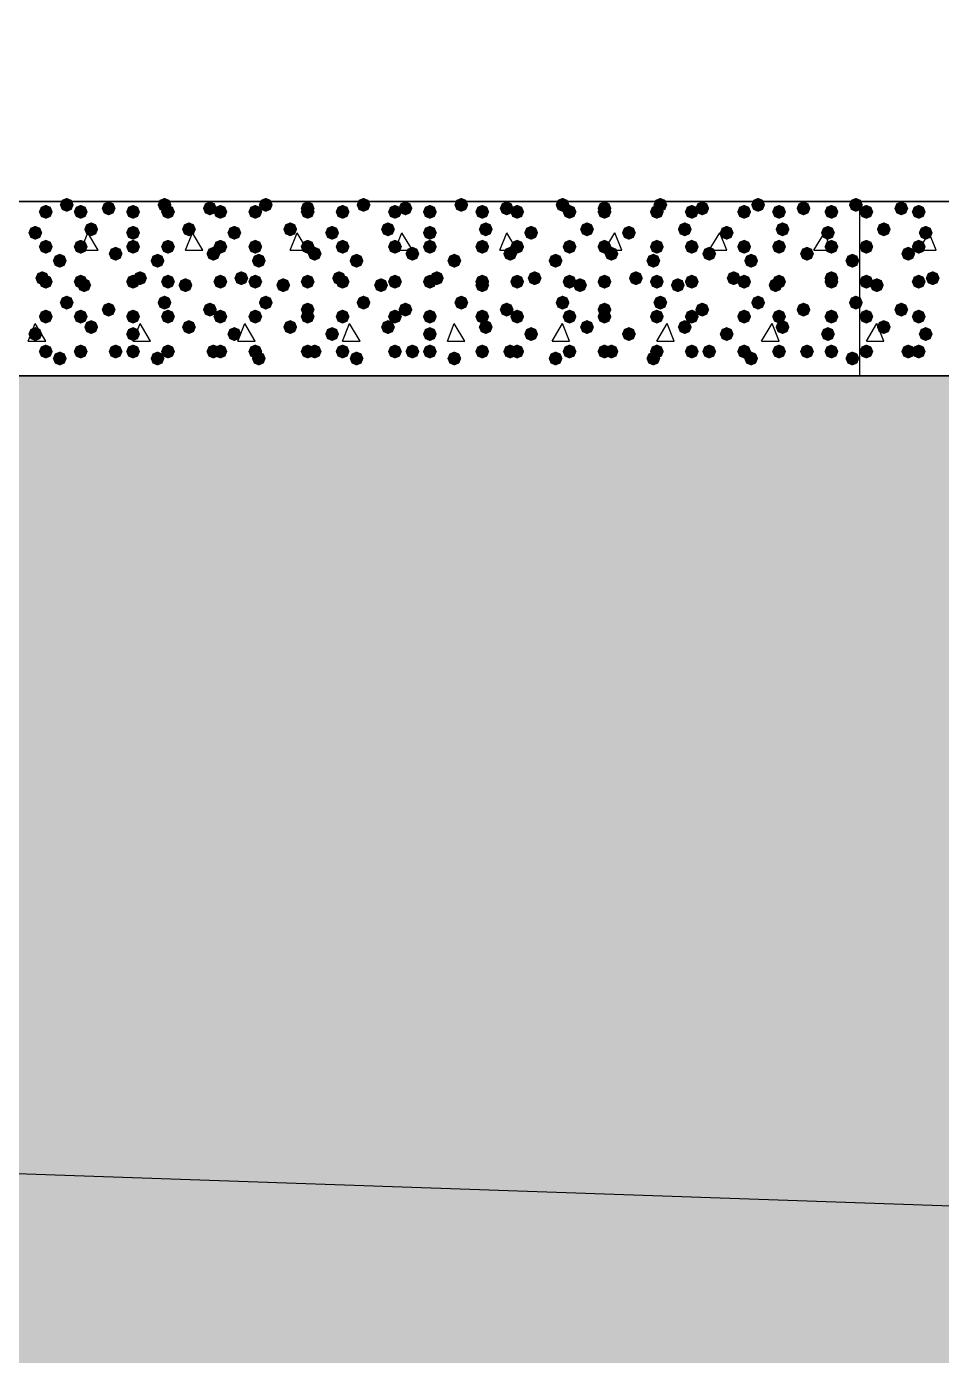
# Model space of a CAD drawing. Header units: millimetres. Extents: x 0 to 420, y 0 to 297.
# Drawn here: x 311.93 to 323.02, y 148.61 to 164.72 of the extents above; entities that cross this region are included whole.
import ezdxf

# ---------------------------------------------------------------- set-up
doc = ezdxf.new("R2010")
doc.units = ezdxf.units.MM
doc.layers.get('0').update_dxf_attribs({"linetype": 'CONTINUOUS'})

msp = doc.modelspace()

# ---------------------------------------------------------------- hatches: boundary and pattern name
at = {"true_color": 0x000008}
for points in [[(312.250667, 162.475333), (312.225796, 162.415537), (312.166, 162.390667), (312.106204, 162.415537), (312.081333, 162.475333), (312.106204, 162.535129), (312.166, 162.56), (312.225796, 162.535129)], [(312.504667, 162.56), (312.479796, 162.500204), (312.42, 162.475333), (312.360204, 162.500204), (312.335333, 162.56), (312.360204, 162.619796), (312.42, 162.644667), (312.479796, 162.619796)], [(312.674, 162.475333), (312.649129, 162.415537), (312.589333, 162.390667), (312.529537, 162.415537), (312.504667, 162.475333), (312.529537, 162.535129), (312.589333, 162.56), (312.649129, 162.535129)], [(313.012667, 162.517667), (312.987796, 162.457871), (312.928, 162.433), (312.868204, 162.457871), (312.843333, 162.517667), (312.868204, 162.577462), (312.928, 162.602333), (312.987796, 162.577463)], [(313.309, 162.475333), (313.284129, 162.415537), (313.224333, 162.390667), (313.164537, 162.415537), (313.139667, 162.475333), (313.164537, 162.535129), (313.224333, 162.56), (313.284129, 162.535129)], [(313.69, 162.56), (313.665129, 162.500204), (313.605333, 162.475333), (313.545538, 162.500204), (313.520667, 162.56), (313.545537, 162.619796), (313.605333, 162.644667), (313.665129, 162.619796)], [(313.732333, 162.475333), (313.707462, 162.415537), (313.647667, 162.390667), (313.587871, 162.415537), (313.563, 162.475333), (313.587871, 162.535129), (313.647667, 162.56), (313.707462, 162.535129)], [(314.240333, 162.517667), (314.215463, 162.457871), (314.155667, 162.433), (314.095871, 162.457871), (314.071, 162.517667), (314.095871, 162.577462), (314.155667, 162.602333), (314.215462, 162.577463)], [(314.367333, 162.475333), (314.342462, 162.415537), (314.282667, 162.390667), (314.222871, 162.415537), (314.198, 162.475333), (314.222871, 162.535129), (314.282667, 162.56), (314.342462, 162.535129)], [(314.790667, 162.475333), (314.765796, 162.415537), (314.706, 162.390667), (314.646204, 162.415537), (314.621333, 162.475333), (314.646204, 162.535129), (314.706, 162.56), (314.765796, 162.535129)], [(314.917667, 162.56), (314.892796, 162.500204), (314.833, 162.475333), (314.773204, 162.500204), (314.748333, 162.56), (314.773204, 162.619796), (314.833, 162.644667), (314.892796, 162.619796)], [(315.425667, 162.517667), (315.400796, 162.457871), (315.341, 162.433), (315.281204, 162.457871), (315.256333, 162.517667), (315.281204, 162.577462), (315.341, 162.602333), (315.400796, 162.577463)], [(315.425667, 162.475333), (315.400796, 162.415537), (315.341, 162.390667), (315.281204, 162.415537), (315.256333, 162.475333), (315.281204, 162.535129), (315.341, 162.56), (315.400796, 162.535129)], [(315.849, 162.475333), (315.824129, 162.415537), (315.764333, 162.390667), (315.704538, 162.415537), (315.679667, 162.475333), (315.704537, 162.535129), (315.764333, 162.56), (315.824129, 162.535129)], [(316.103, 162.56), (316.078129, 162.500204), (316.018333, 162.475333), (315.958538, 162.500204), (315.933667, 162.56), (315.958537, 162.619796), (316.018333, 162.644667), (316.078129, 162.619796)], [(316.484, 162.475333), (316.459129, 162.415537), (316.399333, 162.390667), (316.339538, 162.415537), (316.314667, 162.475333), (316.339537, 162.535129), (316.399333, 162.56), (316.459129, 162.535129)], [(316.611, 162.517667), (316.586129, 162.457871), (316.526333, 162.433), (316.466537, 162.457871), (316.441667, 162.517667), (316.466537, 162.577462), (316.526333, 162.602333), (316.586129, 162.577463)], [(316.907333, 162.475333), (316.882462, 162.415537), (316.822667, 162.390667), (316.762871, 162.415537), (316.738, 162.475333), (316.762871, 162.535129), (316.822667, 162.56), (316.882462, 162.535129)], [(317.288333, 162.56), (317.263462, 162.500204), (317.203667, 162.475333), (317.143871, 162.500204), (317.119, 162.56), (317.143871, 162.619796), (317.203667, 162.644667), (317.263462, 162.619796)], [(317.542333, 162.475333), (317.517462, 162.415537), (317.457667, 162.390667), (317.397871, 162.415537), (317.373, 162.475333), (317.397871, 162.535129), (317.457667, 162.56), (317.517462, 162.535129)], [(317.838667, 162.517667), (317.813796, 162.457871), (317.754, 162.433), (317.694204, 162.457871), (317.669333, 162.517667), (317.694204, 162.577462), (317.754, 162.602333), (317.813796, 162.577463)], [(317.965667, 162.475333), (317.940796, 162.415537), (317.881, 162.390667), (317.821204, 162.415537), (317.796333, 162.475333), (317.821204, 162.535129), (317.881, 162.56), (317.940796, 162.535129)], [(318.516, 162.56), (318.491129, 162.500204), (318.431333, 162.475333), (318.371537, 162.500204), (318.346667, 162.56), (318.371537, 162.619796), (318.431333, 162.644667), (318.491129, 162.619796)], [(318.600667, 162.475333), (318.575796, 162.415537), (318.516, 162.390667), (318.456204, 162.415537), (318.431333, 162.475333), (318.456204, 162.535129), (318.516, 162.56), (318.575796, 162.535129)], [(319.024, 162.517667), (318.999129, 162.457871), (318.939333, 162.433), (318.879537, 162.457871), (318.854667, 162.517667), (318.879537, 162.577462), (318.939333, 162.602333), (318.999129, 162.577463)], [(319.024, 162.475333), (318.999129, 162.415537), (318.939333, 162.390667), (318.879537, 162.415537), (318.854667, 162.475333), (318.879537, 162.535129), (318.939333, 162.56), (318.999129, 162.535129)], [(319.659, 162.475333), (319.634129, 162.415537), (319.574333, 162.390667), (319.514537, 162.415537), (319.489667, 162.475333), (319.514537, 162.535129), (319.574333, 162.56), (319.634129, 162.535129)], [(319.701333, 162.56), (319.676462, 162.500204), (319.616667, 162.475333), (319.556871, 162.500204), (319.532, 162.56), (319.556871, 162.619796), (319.616667, 162.644667), (319.676462, 162.619796)], [(320.082333, 162.475333), (320.057462, 162.415537), (319.997667, 162.390667), (319.937871, 162.415537), (319.913, 162.475333), (319.937871, 162.535129), (319.997667, 162.56), (320.057462, 162.535129)], [(320.209333, 162.517667), (320.184463, 162.457871), (320.124667, 162.433), (320.064871, 162.457871), (320.04, 162.517667), (320.064871, 162.577462), (320.124667, 162.602333), (320.184462, 162.577463)], [(320.717333, 162.475333), (320.692462, 162.415537), (320.632667, 162.390667), (320.572871, 162.415537), (320.548, 162.475333), (320.572871, 162.535129), (320.632667, 162.56), (320.692462, 162.535129)], [(320.886667, 162.56), (320.861796, 162.500204), (320.802, 162.475333), (320.742204, 162.500204), (320.717333, 162.56), (320.742204, 162.619796), (320.802, 162.644667), (320.861796, 162.619796)], [(321.140667, 162.475333), (321.115796, 162.415537), (321.056, 162.390667), (320.996204, 162.415537), (320.971333, 162.475333), (320.996204, 162.535129), (321.056, 162.56), (321.115796, 162.535129)], [(321.437, 162.517667), (321.412129, 162.457871), (321.352333, 162.433), (321.292537, 162.457871), (321.267667, 162.517667), (321.292537, 162.577462), (321.352333, 162.602333), (321.412129, 162.577463)], [(321.775667, 162.475333), (321.750796, 162.415537), (321.691, 162.390667), (321.631204, 162.415537), (321.606333, 162.475333), (321.631204, 162.535129), (321.691, 162.56), (321.750796, 162.535129)], [(322.072, 162.56), (322.047129, 162.500204), (321.987333, 162.475333), (321.927538, 162.500204), (321.902667, 162.56), (321.927537, 162.619796), (321.987333, 162.644667), (322.047129, 162.619796)], [(312.123667, 162.221333), (312.098796, 162.161537), (312.039, 162.136667), (311.979204, 162.161537), (311.954333, 162.221333), (311.979204, 162.281129), (312.039, 162.306), (312.098796, 162.281129)], [(312.801, 162.263667), (312.776129, 162.203871), (312.716333, 162.179), (312.656538, 162.203871), (312.631667, 162.263667), (312.656537, 162.323462), (312.716333, 162.348333), (312.776129, 162.323463)], [(313.309, 162.221333), (313.284129, 162.161537), (313.224333, 162.136667), (313.164537, 162.161537), (313.139667, 162.221333), (313.164537, 162.281129), (313.224333, 162.306), (313.284129, 162.281129)], [(313.986333, 162.263667), (313.961462, 162.203871), (313.901667, 162.179), (313.841871, 162.203871), (313.817, 162.263667), (313.841871, 162.323462), (313.901667, 162.348333), (313.961462, 162.323463)], [(314.536667, 162.221333), (314.511796, 162.161537), (314.452, 162.136667), (314.392204, 162.161537), (314.367333, 162.221333), (314.392204, 162.281129), (314.452, 162.306), (314.511796, 162.281129)], [(315.214, 162.263667), (315.189129, 162.203871), (315.129333, 162.179), (315.069537, 162.203871), (315.044667, 162.263667), (315.069537, 162.323462), (315.129333, 162.348333), (315.189129, 162.323463)], [(315.722, 162.221333), (315.697129, 162.161537), (315.637333, 162.136667), (315.577538, 162.161537), (315.552667, 162.221333), (315.577537, 162.281129), (315.637333, 162.306), (315.697129, 162.281129)], [(316.399333, 162.263667), (316.374462, 162.203871), (316.314667, 162.179), (316.254871, 162.203871), (316.23, 162.263667), (316.254871, 162.323462), (316.314667, 162.348333), (316.374462, 162.323463)], [(316.907333, 162.221333), (316.882462, 162.161537), (316.822667, 162.136667), (316.762871, 162.161537), (316.738, 162.221333), (316.762871, 162.281129), (316.822667, 162.306), (316.882462, 162.281129)], [(317.584667, 162.263667), (317.559796, 162.203871), (317.5, 162.179), (317.440204, 162.203871), (317.415333, 162.263667), (317.440204, 162.323462), (317.5, 162.348333), (317.559796, 162.323463)], [(318.135, 162.221333), (318.110129, 162.161537), (318.050333, 162.136667), (317.990538, 162.161537), (317.965667, 162.221333), (317.990537, 162.281129), (318.050333, 162.306), (318.110129, 162.281129)], [(318.812333, 162.263667), (318.787462, 162.203871), (318.727667, 162.179), (318.667871, 162.203871), (318.643, 162.263667), (318.667871, 162.323462), (318.727667, 162.348333), (318.787462, 162.323463)], [(319.320333, 162.221333), (319.295462, 162.161537), (319.235667, 162.136667), (319.175871, 162.161537), (319.151, 162.221333), (319.175871, 162.281129), (319.235667, 162.306), (319.295462, 162.281129)], [(319.997667, 162.263667), (319.972796, 162.203871), (319.913, 162.179), (319.853204, 162.203871), (319.828333, 162.263667), (319.853204, 162.323462), (319.913, 162.348333), (319.972796, 162.323463)], [(320.505667, 162.221333), (320.480796, 162.161537), (320.421, 162.136667), (320.361204, 162.161537), (320.336333, 162.221333), (320.361204, 162.281129), (320.421, 162.306), (320.480796, 162.281129)], [(321.183, 162.263667), (321.158129, 162.203871), (321.098333, 162.179), (321.038537, 162.203871), (321.013667, 162.263667), (321.038537, 162.323462), (321.098333, 162.348333), (321.158129, 162.323463)], [(321.733333, 162.221333), (321.708463, 162.161537), (321.648667, 162.136667), (321.588871, 162.161537), (321.564, 162.221333), (321.588871, 162.281129), (321.648667, 162.306), (321.708462, 162.281129)], [(312.250667, 162.052), (312.225796, 161.992204), (312.166, 161.967333), (312.106204, 161.992204), (312.081333, 162.052), (312.106204, 162.111796), (312.166, 162.136667), (312.225796, 162.111796)], [(312.674, 162.052), (312.649129, 161.992204), (312.589333, 161.967333), (312.529537, 161.992204), (312.504667, 162.052), (312.529537, 162.111796), (312.589333, 162.136667), (312.649129, 162.111796)], [(313.309, 162.052), (313.284129, 161.992204), (313.224333, 161.967333), (313.164537, 161.992204), (313.139667, 162.052), (313.164537, 162.111796), (313.224333, 162.136667), (313.284129, 162.111796)], [(313.732333, 162.052), (313.707462, 161.992204), (313.647667, 161.967333), (313.587871, 161.992204), (313.563, 162.052), (313.587871, 162.111796), (313.647667, 162.136667), (313.707462, 162.111796)], [(314.367333, 162.052), (314.342462, 161.992204), (314.282667, 161.967333), (314.222871, 161.992204), (314.198, 162.052), (314.222871, 162.111796), (314.282667, 162.136667), (314.342462, 162.111796)], [(314.790667, 162.052), (314.765796, 161.992204), (314.706, 161.967333), (314.646204, 161.992204), (314.621333, 162.052), (314.646204, 162.111796), (314.706, 162.136667), (314.765796, 162.111796)], [(315.425667, 162.052), (315.400796, 161.992204), (315.341, 161.967333), (315.281204, 161.992204), (315.256333, 162.052), (315.281204, 162.111796), (315.341, 162.136667), (315.400796, 162.111796)], [(315.849, 162.052), (315.824129, 161.992204), (315.764333, 161.967333), (315.704538, 161.992204), (315.679667, 162.052), (315.704537, 162.111796), (315.764333, 162.136667), (315.824129, 162.111796)], [(316.484, 162.052), (316.459129, 161.992204), (316.399333, 161.967333), (316.339538, 161.992204), (316.314667, 162.052), (316.339537, 162.111796), (316.399333, 162.136667), (316.459129, 162.111796)], [(316.907333, 162.052), (316.882462, 161.992204), (316.822667, 161.967333), (316.762871, 161.992204), (316.738, 162.052), (316.762871, 162.111796), (316.822667, 162.136667), (316.882462, 162.111796)], [(317.542333, 162.052), (317.517462, 161.992204), (317.457667, 161.967333), (317.397871, 161.992204), (317.373, 162.052), (317.397871, 162.111796), (317.457667, 162.136667), (317.517462, 162.111796)], [(317.965667, 162.052), (317.940796, 161.992204), (317.881, 161.967333), (317.821204, 161.992204), (317.796333, 162.052), (317.821204, 162.111796), (317.881, 162.136667), (317.940796, 162.111796)], [(318.600667, 162.052), (318.575796, 161.992204), (318.516, 161.967333), (318.456204, 161.992204), (318.431333, 162.052), (318.456204, 162.111796), (318.516, 162.136667), (318.575796, 162.111796)], [(319.024, 162.052), (318.999129, 161.992204), (318.939333, 161.967333), (318.879537, 161.992204), (318.854667, 162.052), (318.879537, 162.111796), (318.939333, 162.136667), (318.999129, 162.111796)], [(319.659, 162.052), (319.634129, 161.992204), (319.574333, 161.967333), (319.514537, 161.992204), (319.489667, 162.052), (319.514537, 162.111796), (319.574333, 162.136667), (319.634129, 162.111796)], [(320.082333, 162.052), (320.057462, 161.992204), (319.997667, 161.967333), (319.937871, 161.992204), (319.913, 162.052), (319.937871, 162.111796), (319.997667, 162.136667), (320.057462, 162.111796)], [(320.717333, 162.052), (320.692462, 161.992204), (320.632667, 161.967333), (320.572871, 161.992204), (320.548, 162.052), (320.572871, 162.111796), (320.632667, 162.136667), (320.692462, 162.111796)], [(321.140667, 162.052), (321.115796, 161.992204), (321.056, 161.967333), (320.996204, 161.992204), (320.971333, 162.052), (320.996204, 162.111796), (321.056, 162.136667), (321.115796, 162.111796)], [(321.775667, 162.052), (321.750796, 161.992204), (321.691, 161.967333), (321.631204, 161.992204), (321.606333, 162.052), (321.631204, 162.111796), (321.691, 162.136667), (321.750796, 162.111796)], [(312.42, 161.882667), (312.395129, 161.822871), (312.335333, 161.798), (312.275538, 161.822871), (312.250667, 161.882667), (312.275537, 161.942462), (312.335333, 161.967333), (312.395129, 161.942463)], [(313.097333, 161.967333), (313.072462, 161.907537), (313.012667, 161.882667), (312.952871, 161.907537), (312.928, 161.967333), (312.952871, 162.027129), (313.012667, 162.052), (313.072462, 162.027129)], [(313.605333, 161.882667), (313.580462, 161.822871), (313.520667, 161.798), (313.460871, 161.822871), (313.436, 161.882667), (313.460871, 161.942462), (313.520667, 161.967333), (313.580462, 161.942463)], [(314.282667, 161.967333), (314.257796, 161.907537), (314.198, 161.882667), (314.138204, 161.907537), (314.113333, 161.967333), (314.138204, 162.027129), (314.198, 162.052), (314.257796, 162.027129)], [(314.833, 161.882667), (314.808129, 161.822871), (314.748333, 161.798), (314.688538, 161.822871), (314.663667, 161.882667), (314.688537, 161.942462), (314.748333, 161.967333), (314.808129, 161.942463)], [(315.510333, 161.967333), (315.485463, 161.907537), (315.425667, 161.882667), (315.365871, 161.907537), (315.341, 161.967333), (315.365871, 162.027129), (315.425667, 162.052), (315.485462, 162.027129)], [(316.018333, 161.882667), (315.993462, 161.822871), (315.933667, 161.798), (315.873871, 161.822871), (315.849, 161.882667), (315.873871, 161.942462), (315.933667, 161.967333), (315.993462, 161.942463)], [(316.695667, 161.967333), (316.670796, 161.907537), (316.611, 161.882667), (316.551204, 161.907537), (316.526333, 161.967333), (316.551204, 162.027129), (316.611, 162.052), (316.670796, 162.027129)], [(317.203667, 161.882667), (317.178796, 161.822871), (317.119, 161.798), (317.059204, 161.822871), (317.034333, 161.882667), (317.059204, 161.942462), (317.119, 161.967333), (317.178796, 161.942463)], [(317.881, 161.967333), (317.856129, 161.907537), (317.796333, 161.882667), (317.736537, 161.907537), (317.711667, 161.967333), (317.736537, 162.027129), (317.796333, 162.052), (317.856129, 162.027129)], [(318.431333, 161.882667), (318.406462, 161.822871), (318.346667, 161.798), (318.286871, 161.822871), (318.262, 161.882667), (318.286871, 161.942462), (318.346667, 161.967333), (318.406462, 161.942463)], [(319.108667, 161.967333), (319.083796, 161.907537), (319.024, 161.882667), (318.964204, 161.907537), (318.939333, 161.967333), (318.964204, 162.027129), (319.024, 162.052), (319.083796, 162.027129)], [(319.616667, 161.882667), (319.591796, 161.822871), (319.532, 161.798), (319.472204, 161.822871), (319.447333, 161.882667), (319.472204, 161.942462), (319.532, 161.967333), (319.591796, 161.942463)], [(320.294, 161.967333), (320.269129, 161.907537), (320.209333, 161.882667), (320.149537, 161.907537), (320.124667, 161.967333), (320.149537, 162.027129), (320.209333, 162.052), (320.269129, 162.027129)], [(320.802, 161.882667), (320.777129, 161.822871), (320.717333, 161.798), (320.657537, 161.822871), (320.632667, 161.882667), (320.657537, 161.942462), (320.717333, 161.967333), (320.777129, 161.942463)], [(321.479333, 161.967333), (321.454462, 161.907537), (321.394667, 161.882667), (321.334871, 161.907537), (321.31, 161.967333), (321.334871, 162.027129), (321.394667, 162.052), (321.454462, 162.027129)], [(322.029667, 161.882667), (322.004796, 161.822871), (321.945, 161.798), (321.885204, 161.822871), (321.860333, 161.882667), (321.885204, 161.942462), (321.945, 161.967333), (322.004796, 161.942463)], [(312.208333, 161.671), (312.183463, 161.611204), (312.123667, 161.586333), (312.063871, 161.611204), (312.039, 161.671), (312.063871, 161.730796), (312.123667, 161.755667), (312.183462, 161.730796)], [(313.393667, 161.671), (313.368796, 161.611204), (313.309, 161.586333), (313.249204, 161.611204), (313.224333, 161.671), (313.249204, 161.730796), (313.309, 161.755667), (313.368796, 161.730796)], [(314.621333, 161.671), (314.596462, 161.611204), (314.536667, 161.586333), (314.476871, 161.611204), (314.452, 161.671), (314.476871, 161.730796), (314.536667, 161.755667), (314.596462, 161.730796)], [(315.806667, 161.671), (315.781796, 161.611204), (315.722, 161.586333), (315.662204, 161.611204), (315.637333, 161.671), (315.662204, 161.730796), (315.722, 161.755667), (315.781796, 161.730796)], [(316.992, 161.671), (316.967129, 161.611204), (316.907333, 161.586333), (316.847538, 161.611204), (316.822667, 161.671), (316.847537, 161.730796), (316.907333, 161.755667), (316.967129, 161.730796)], [(318.177333, 161.671), (318.152462, 161.611204), (318.092667, 161.586333), (318.032871, 161.611204), (318.008, 161.671), (318.032871, 161.730796), (318.092667, 161.755667), (318.152462, 161.730796)], [(319.405, 161.671), (319.380129, 161.611204), (319.320333, 161.586333), (319.260538, 161.611204), (319.235667, 161.671), (319.260537, 161.730796), (319.320333, 161.755667), (319.380129, 161.730796)], [(320.590333, 161.671), (320.565462, 161.611204), (320.505667, 161.586333), (320.445871, 161.611204), (320.421, 161.671), (320.445871, 161.730796), (320.505667, 161.755667), (320.565462, 161.730796)], [(321.775667, 161.671), (321.750796, 161.611204), (321.691, 161.586333), (321.631204, 161.611204), (321.606333, 161.671), (321.631204, 161.730796), (321.691, 161.755667), (321.750796, 161.730796)], [(312.250667, 161.628667), (312.225796, 161.568871), (312.166, 161.544), (312.106204, 161.568871), (312.081333, 161.628667), (312.106204, 161.688462), (312.166, 161.713333), (312.225796, 161.688463)], [(312.674, 161.628667), (312.649129, 161.568871), (312.589333, 161.544), (312.529537, 161.568871), (312.504667, 161.628667), (312.529537, 161.688462), (312.589333, 161.713333), (312.649129, 161.688463)], [(312.716333, 161.586333), (312.691462, 161.526537), (312.631667, 161.501667), (312.571871, 161.526537), (312.547, 161.586333), (312.571871, 161.646129), (312.631667, 161.671), (312.691462, 161.646129)], [(313.309, 161.628667), (313.284129, 161.568871), (313.224333, 161.544), (313.164537, 161.568871), (313.139667, 161.628667), (313.164537, 161.688462), (313.224333, 161.713333), (313.284129, 161.688463)], [(313.732333, 161.628667), (313.707462, 161.568871), (313.647667, 161.544), (313.587871, 161.568871), (313.563, 161.628667), (313.587871, 161.688462), (313.647667, 161.713333), (313.707462, 161.688463)], [(313.944, 161.586333), (313.919129, 161.526537), (313.859333, 161.501667), (313.799537, 161.526537), (313.774667, 161.586333), (313.799537, 161.646129), (313.859333, 161.671), (313.919129, 161.646129)], [(314.367333, 161.628667), (314.342462, 161.568871), (314.282667, 161.544), (314.222871, 161.568871), (314.198, 161.628667), (314.222871, 161.688462), (314.282667, 161.713333), (314.342462, 161.688463)], [(314.790667, 161.628667), (314.765796, 161.568871), (314.706, 161.544), (314.646204, 161.568871), (314.621333, 161.628667), (314.646204, 161.688462), (314.706, 161.713333), (314.765796, 161.688463)], [(315.129333, 161.586333), (315.104462, 161.526537), (315.044667, 161.501667), (314.984871, 161.526537), (314.96, 161.586333), (314.984871, 161.646129), (315.044667, 161.671), (315.104462, 161.646129)], [(315.425667, 161.628667), (315.400796, 161.568871), (315.341, 161.544), (315.281204, 161.568871), (315.256333, 161.628667), (315.281204, 161.688462), (315.341, 161.713333), (315.400796, 161.688463)], [(315.849, 161.628667), (315.824129, 161.568871), (315.764333, 161.544), (315.704538, 161.568871), (315.679667, 161.628667), (315.704537, 161.688462), (315.764333, 161.713333), (315.824129, 161.688463)], [(316.314667, 161.586333), (316.289796, 161.526537), (316.23, 161.501667), (316.170204, 161.526537), (316.145333, 161.586333), (316.170204, 161.646129), (316.23, 161.671), (316.289796, 161.646129)], [(316.484, 161.628667), (316.459129, 161.568871), (316.399333, 161.544), (316.339538, 161.568871), (316.314667, 161.628667), (316.339537, 161.688462), (316.399333, 161.713333), (316.459129, 161.688463)], [(316.907333, 161.628667), (316.882462, 161.568871), (316.822667, 161.544), (316.762871, 161.568871), (316.738, 161.628667), (316.762871, 161.688462), (316.822667, 161.713333), (316.882462, 161.688463)], [(317.542333, 161.628667), (317.517462, 161.568871), (317.457667, 161.544), (317.397871, 161.568871), (317.373, 161.628667), (317.397871, 161.688462), (317.457667, 161.713333), (317.517462, 161.688463)], [(317.542333, 161.586333), (317.517462, 161.526537), (317.457667, 161.501667), (317.397871, 161.526537), (317.373, 161.586333), (317.397871, 161.646129), (317.457667, 161.671), (317.517462, 161.646129)], [(317.965667, 161.628667), (317.940796, 161.568871), (317.881, 161.544), (317.821204, 161.568871), (317.796333, 161.628667), (317.821204, 161.688462), (317.881, 161.713333), (317.940796, 161.688463)], [(318.600667, 161.628667), (318.575796, 161.568871), (318.516, 161.544), (318.456204, 161.568871), (318.431333, 161.628667), (318.456204, 161.688462), (318.516, 161.713333), (318.575796, 161.688463)], [(318.727667, 161.586333), (318.702796, 161.526537), (318.643, 161.501667), (318.583204, 161.526537), (318.558333, 161.586333), (318.583204, 161.646129), (318.643, 161.671), (318.702796, 161.646129)], [(319.024, 161.628667), (318.999129, 161.568871), (318.939333, 161.544), (318.879537, 161.568871), (318.854667, 161.628667), (318.879537, 161.688462), (318.939333, 161.713333), (318.999129, 161.688463)], [(319.659, 161.628667), (319.634129, 161.568871), (319.574333, 161.544), (319.514537, 161.568871), (319.489667, 161.628667), (319.514537, 161.688462), (319.574333, 161.713333), (319.634129, 161.688463)], [(319.913, 161.586333), (319.888129, 161.526537), (319.828333, 161.501667), (319.768537, 161.526537), (319.743667, 161.586333), (319.768537, 161.646129), (319.828333, 161.671), (319.888129, 161.646129)], [(320.082333, 161.628667), (320.057462, 161.568871), (319.997667, 161.544), (319.937871, 161.568871), (319.913, 161.628667), (319.937871, 161.688462), (319.997667, 161.713333), (320.057462, 161.688463)], [(320.717333, 161.628667), (320.692462, 161.568871), (320.632667, 161.544), (320.572871, 161.568871), (320.548, 161.628667), (320.572871, 161.688462), (320.632667, 161.713333), (320.692462, 161.688463)], [(321.098333, 161.586333), (321.073463, 161.526537), (321.013667, 161.501667), (320.953871, 161.526537), (320.929, 161.586333), (320.953871, 161.646129), (321.013667, 161.671), (321.073462, 161.646129)], [(321.140667, 161.628667), (321.115796, 161.568871), (321.056, 161.544), (320.996204, 161.568871), (320.971333, 161.628667), (320.996204, 161.688462), (321.056, 161.713333), (321.115796, 161.688463)], [(321.775667, 161.628667), (321.750796, 161.568871), (321.691, 161.544), (321.631204, 161.568871), (321.606333, 161.628667), (321.631204, 161.688462), (321.691, 161.713333), (321.750796, 161.688463)], [(312.504667, 161.374667), (312.479796, 161.314871), (312.42, 161.29), (312.360204, 161.314871), (312.335333, 161.374667), (312.360204, 161.434462), (312.42, 161.459333), (312.479796, 161.434463)], [(313.69, 161.374667), (313.665129, 161.314871), (313.605333, 161.29), (313.545538, 161.314871), (313.520667, 161.374667), (313.545537, 161.434462), (313.605333, 161.459333), (313.665129, 161.434463)], [(314.917667, 161.374667), (314.892796, 161.314871), (314.833, 161.29), (314.773204, 161.314871), (314.748333, 161.374667), (314.773204, 161.434462), (314.833, 161.459333), (314.892796, 161.434463)], [(316.103, 161.374667), (316.078129, 161.314871), (316.018333, 161.29), (315.958538, 161.314871), (315.933667, 161.374667), (315.958537, 161.434462), (316.018333, 161.459333), (316.078129, 161.434463)], [(317.288333, 161.374667), (317.263462, 161.314871), (317.203667, 161.29), (317.143871, 161.314871), (317.119, 161.374667), (317.143871, 161.434462), (317.203667, 161.459333), (317.263462, 161.434463)], [(318.516, 161.374667), (318.491129, 161.314871), (318.431333, 161.29), (318.371537, 161.314871), (318.346667, 161.374667), (318.371537, 161.434462), (318.431333, 161.459333), (318.491129, 161.434463)], [(319.701333, 161.374667), (319.676462, 161.314871), (319.616667, 161.29), (319.556871, 161.314871), (319.532, 161.374667), (319.556871, 161.434462), (319.616667, 161.459333), (319.676462, 161.434463)], [(320.886667, 161.374667), (320.861796, 161.314871), (320.802, 161.29), (320.742204, 161.314871), (320.717333, 161.374667), (320.742204, 161.434462), (320.802, 161.459333), (320.861796, 161.434463)], [(322.072, 161.374667), (322.047129, 161.314871), (321.987333, 161.29), (321.927538, 161.314871), (321.902667, 161.374667), (321.927537, 161.434462), (321.987333, 161.459333), (322.047129, 161.434463)], [(312.250667, 161.205333), (312.225796, 161.145537), (312.166, 161.120667), (312.106204, 161.145537), (312.081333, 161.205333), (312.106204, 161.265129), (312.166, 161.29), (312.225796, 161.265129)], [(312.674, 161.205333), (312.649129, 161.145537), (312.589333, 161.120667), (312.529537, 161.145537), (312.504667, 161.205333), (312.529537, 161.265129), (312.589333, 161.29), (312.649129, 161.265129)], [(313.012667, 161.29), (312.987796, 161.230204), (312.928, 161.205333), (312.868204, 161.230204), (312.843333, 161.29), (312.868204, 161.349796), (312.928, 161.374667), (312.987796, 161.349796)], [(313.309, 161.205333), (313.284129, 161.145537), (313.224333, 161.120667), (313.164537, 161.145537), (313.139667, 161.205333), (313.164537, 161.265129), (313.224333, 161.29), (313.284129, 161.265129)], [(313.732333, 161.205333), (313.707462, 161.145537), (313.647667, 161.120667), (313.587871, 161.145537), (313.563, 161.205333), (313.587871, 161.265129), (313.647667, 161.29), (313.707462, 161.265129)], [(314.240333, 161.29), (314.215463, 161.230204), (314.155667, 161.205333), (314.095871, 161.230204), (314.071, 161.29), (314.095871, 161.349796), (314.155667, 161.374667), (314.215462, 161.349796)], [(314.367333, 161.205333), (314.342462, 161.145537), (314.282667, 161.120667), (314.222871, 161.145537), (314.198, 161.205333), (314.222871, 161.265129), (314.282667, 161.29), (314.342462, 161.265129)], [(314.790667, 161.205333), (314.765796, 161.145537), (314.706, 161.120667), (314.646204, 161.145537), (314.621333, 161.205333), (314.646204, 161.265129), (314.706, 161.29), (314.765796, 161.265129)], [(315.425667, 161.29), (315.400796, 161.230204), (315.341, 161.205333), (315.281204, 161.230204), (315.256333, 161.29), (315.281204, 161.349796), (315.341, 161.374667), (315.400796, 161.349796)], [(315.425667, 161.205333), (315.400796, 161.145537), (315.341, 161.120667), (315.281204, 161.145537), (315.256333, 161.205333), (315.281204, 161.265129), (315.341, 161.29), (315.400796, 161.265129)], [(315.849, 161.205333), (315.824129, 161.145537), (315.764333, 161.120667), (315.704538, 161.145537), (315.679667, 161.205333), (315.704537, 161.265129), (315.764333, 161.29), (315.824129, 161.265129)], [(316.484, 161.205333), (316.459129, 161.145537), (316.399333, 161.120667), (316.339538, 161.145537), (316.314667, 161.205333), (316.339537, 161.265129), (316.399333, 161.29), (316.459129, 161.265129)], [(316.611, 161.29), (316.586129, 161.230204), (316.526333, 161.205333), (316.466537, 161.230204), (316.441667, 161.29), (316.466537, 161.349796), (316.526333, 161.374667), (316.586129, 161.349796)], [(316.907333, 161.205333), (316.882462, 161.145537), (316.822667, 161.120667), (316.762871, 161.145537), (316.738, 161.205333), (316.762871, 161.265129), (316.822667, 161.29), (316.882462, 161.265129)], [(317.542333, 161.205333), (317.517462, 161.145537), (317.457667, 161.120667), (317.397871, 161.145537), (317.373, 161.205333), (317.397871, 161.265129), (317.457667, 161.29), (317.517462, 161.265129)], [(317.838667, 161.29), (317.813796, 161.230204), (317.754, 161.205333), (317.694204, 161.230204), (317.669333, 161.29), (317.694204, 161.349796), (317.754, 161.374667), (317.813796, 161.349796)], [(317.965667, 161.205333), (317.940796, 161.145537), (317.881, 161.120667), (317.821204, 161.145537), (317.796333, 161.205333), (317.821204, 161.265129), (317.881, 161.29), (317.940796, 161.265129)], [(318.600667, 161.205333), (318.575796, 161.145537), (318.516, 161.120667), (318.456204, 161.145537), (318.431333, 161.205333), (318.456204, 161.265129), (318.516, 161.29), (318.575796, 161.265129)], [(319.024, 161.29), (318.999129, 161.230204), (318.939333, 161.205333), (318.879537, 161.230204), (318.854667, 161.29), (318.879537, 161.349796), (318.939333, 161.374667), (318.999129, 161.349796)], [(319.024, 161.205333), (318.999129, 161.145537), (318.939333, 161.120667), (318.879537, 161.145537), (318.854667, 161.205333), (318.879537, 161.265129), (318.939333, 161.29), (318.999129, 161.265129)], [(319.659, 161.205333), (319.634129, 161.145537), (319.574333, 161.120667), (319.514537, 161.145537), (319.489667, 161.205333), (319.514537, 161.265129), (319.574333, 161.29), (319.634129, 161.265129)], [(320.082333, 161.205333), (320.057462, 161.145537), (319.997667, 161.120667), (319.937871, 161.145537), (319.913, 161.205333), (319.937871, 161.265129), (319.997667, 161.29), (320.057462, 161.265129)], [(320.209333, 161.29), (320.184463, 161.230204), (320.124667, 161.205333), (320.064871, 161.230204), (320.04, 161.29), (320.064871, 161.349796), (320.124667, 161.374667), (320.184462, 161.349796)], [(320.717333, 161.205333), (320.692462, 161.145537), (320.632667, 161.120667), (320.572871, 161.145537), (320.548, 161.205333), (320.572871, 161.265129), (320.632667, 161.29), (320.692462, 161.265129)], [(321.140667, 161.205333), (321.115796, 161.145537), (321.056, 161.120667), (320.996204, 161.145537), (320.971333, 161.205333), (320.996204, 161.265129), (321.056, 161.29), (321.115796, 161.265129)], [(321.437, 161.29), (321.412129, 161.230204), (321.352333, 161.205333), (321.292537, 161.230204), (321.267667, 161.29), (321.292537, 161.349796), (321.352333, 161.374667), (321.412129, 161.349796)], [(321.775667, 161.205333), (321.750796, 161.145537), (321.691, 161.120667), (321.631204, 161.145537), (321.606333, 161.205333), (321.631204, 161.265129), (321.691, 161.29), (321.750796, 161.265129)], [(312.801, 161.078333), (312.776129, 161.018537), (312.716333, 160.993667), (312.656538, 161.018537), (312.631667, 161.078333), (312.656537, 161.138129), (312.716333, 161.163), (312.776129, 161.138129)], [(313.986333, 161.078333), (313.961462, 161.018537), (313.901667, 160.993667), (313.841871, 161.018537), (313.817, 161.078333), (313.841871, 161.138129), (313.901667, 161.163), (313.961462, 161.138129)], [(315.214, 161.078333), (315.189129, 161.018537), (315.129333, 160.993667), (315.069537, 161.018537), (315.044667, 161.078333), (315.069537, 161.138129), (315.129333, 161.163), (315.189129, 161.138129)], [(316.399333, 161.078333), (316.374462, 161.018537), (316.314667, 160.993667), (316.254871, 161.018537), (316.23, 161.078333), (316.254871, 161.138129), (316.314667, 161.163), (316.374462, 161.138129)], [(317.584667, 161.078333), (317.559796, 161.018537), (317.5, 160.993667), (317.440204, 161.018537), (317.415333, 161.078333), (317.440204, 161.138129), (317.5, 161.163), (317.559796, 161.138129)], [(318.812333, 161.078333), (318.787462, 161.018537), (318.727667, 160.993667), (318.667871, 161.018537), (318.643, 161.078333), (318.667871, 161.138129), (318.727667, 161.163), (318.787462, 161.138129)], [(319.997667, 161.078333), (319.972796, 161.018537), (319.913, 160.993667), (319.853204, 161.018537), (319.828333, 161.078333), (319.853204, 161.138129), (319.913, 161.163), (319.972796, 161.138129)], [(321.183, 161.078333), (321.158129, 161.018537), (321.098333, 160.993667), (321.038537, 161.018537), (321.013667, 161.078333), (321.038537, 161.138129), (321.098333, 161.163), (321.158129, 161.138129)], [(312.123667, 160.993667), (312.098796, 160.933871), (312.039, 160.909), (311.979204, 160.933871), (311.954333, 160.993667), (311.979204, 161.053462), (312.039, 161.078333), (312.098796, 161.053463)], [(313.309, 160.993667), (313.284129, 160.933871), (313.224333, 160.909), (313.164537, 160.933871), (313.139667, 160.993667), (313.164537, 161.053462), (313.224333, 161.078333), (313.284129, 161.053463)], [(314.536667, 160.993667), (314.511796, 160.933871), (314.452, 160.909), (314.392204, 160.933871), (314.367333, 160.993667), (314.392204, 161.053462), (314.452, 161.078333), (314.511796, 161.053463)], [(315.722, 160.993667), (315.697129, 160.933871), (315.637333, 160.909), (315.577538, 160.933871), (315.552667, 160.993667), (315.577537, 161.053462), (315.637333, 161.078333), (315.697129, 161.053463)], [(316.907333, 160.993667), (316.882462, 160.933871), (316.822667, 160.909), (316.762871, 160.933871), (316.738, 160.993667), (316.762871, 161.053462), (316.822667, 161.078333), (316.882462, 161.053463)], [(318.135, 160.993667), (318.110129, 160.933871), (318.050333, 160.909), (317.990538, 160.933871), (317.965667, 160.993667), (317.990537, 161.053462), (318.050333, 161.078333), (318.110129, 161.053463)], [(319.320333, 160.993667), (319.295462, 160.933871), (319.235667, 160.909), (319.175871, 160.933871), (319.151, 160.993667), (319.175871, 161.053462), (319.235667, 161.078333), (319.295462, 161.053463)], [(320.505667, 160.993667), (320.480796, 160.933871), (320.421, 160.909), (320.361204, 160.933871), (320.336333, 160.993667), (320.361204, 161.053462), (320.421, 161.078333), (320.480796, 161.053463)], [(321.733333, 160.993667), (321.708463, 160.933871), (321.648667, 160.909), (321.588871, 160.933871), (321.564, 160.993667), (321.588871, 161.053462), (321.648667, 161.078333), (321.708462, 161.053463)], [(312.250667, 160.782), (312.225796, 160.722204), (312.166, 160.697333), (312.106204, 160.722204), (312.081333, 160.782), (312.106204, 160.841796), (312.166, 160.866667), (312.225796, 160.841796)], [(312.42, 160.697333), (312.395129, 160.637537), (312.335333, 160.612667), (312.275538, 160.637537), (312.250667, 160.697333), (312.275537, 160.757129), (312.335333, 160.782), (312.395129, 160.757129)], [(312.674, 160.782), (312.649129, 160.722204), (312.589333, 160.697333), (312.529537, 160.722204), (312.504667, 160.782), (312.529537, 160.841796), (312.589333, 160.866667), (312.649129, 160.841796)], [(313.097333, 160.782), (313.072462, 160.722204), (313.012667, 160.697333), (312.952871, 160.722204), (312.928, 160.782), (312.952871, 160.841796), (313.012667, 160.866667), (313.072462, 160.841796)], [(313.309, 160.782), (313.284129, 160.722204), (313.224333, 160.697333), (313.164537, 160.722204), (313.139667, 160.782), (313.164537, 160.841796), (313.224333, 160.866667), (313.284129, 160.841796)], [(313.605333, 160.697333), (313.580462, 160.637537), (313.520667, 160.612667), (313.460871, 160.637537), (313.436, 160.697333), (313.460871, 160.757129), (313.520667, 160.782), (313.580462, 160.757129)], [(313.732333, 160.782), (313.707462, 160.722204), (313.647667, 160.697333), (313.587871, 160.722204), (313.563, 160.782), (313.587871, 160.841796), (313.647667, 160.866667), (313.707462, 160.841796)], [(314.282667, 160.782), (314.257796, 160.722204), (314.198, 160.697333), (314.138204, 160.722204), (314.113333, 160.782), (314.138204, 160.841796), (314.198, 160.866667), (314.257796, 160.841796)], [(314.367333, 160.782), (314.342462, 160.722204), (314.282667, 160.697333), (314.222871, 160.722204), (314.198, 160.782), (314.222871, 160.841796), (314.282667, 160.866667), (314.342462, 160.841796)], [(314.790667, 160.782), (314.765796, 160.722204), (314.706, 160.697333), (314.646204, 160.722204), (314.621333, 160.782), (314.646204, 160.841796), (314.706, 160.866667), (314.765796, 160.841796)], [(314.833, 160.697333), (314.808129, 160.637537), (314.748333, 160.612667), (314.688538, 160.637537), (314.663667, 160.697333), (314.688537, 160.757129), (314.748333, 160.782), (314.808129, 160.757129)], [(315.425667, 160.782), (315.400796, 160.722204), (315.341, 160.697333), (315.281204, 160.722204), (315.256333, 160.782), (315.281204, 160.841796), (315.341, 160.866667), (315.400796, 160.841796)], [(315.510333, 160.782), (315.485463, 160.722204), (315.425667, 160.697333), (315.365871, 160.722204), (315.341, 160.782), (315.365871, 160.841796), (315.425667, 160.866667), (315.485462, 160.841796)], [(315.849, 160.782), (315.824129, 160.722204), (315.764333, 160.697333), (315.704538, 160.722204), (315.679667, 160.782), (315.704537, 160.841796), (315.764333, 160.866667), (315.824129, 160.841796)], [(316.018333, 160.697333), (315.993462, 160.637537), (315.933667, 160.612667), (315.873871, 160.637537), (315.849, 160.697333), (315.873871, 160.757129), (315.933667, 160.782), (315.993462, 160.757129)], [(316.484, 160.782), (316.459129, 160.722204), (316.399333, 160.697333), (316.339538, 160.722204), (316.314667, 160.782), (316.339537, 160.841796), (316.399333, 160.866667), (316.459129, 160.841796)], [(316.695667, 160.782), (316.670796, 160.722204), (316.611, 160.697333), (316.551204, 160.722204), (316.526333, 160.782), (316.551204, 160.841796), (316.611, 160.866667), (316.670796, 160.841796)], [(316.907333, 160.782), (316.882462, 160.722204), (316.822667, 160.697333), (316.762871, 160.722204), (316.738, 160.782), (316.762871, 160.841796), (316.822667, 160.866667), (316.882462, 160.841796)], [(317.203667, 160.697333), (317.178796, 160.637537), (317.119, 160.612667), (317.059204, 160.637537), (317.034333, 160.697333), (317.059204, 160.757129), (317.119, 160.782), (317.178796, 160.757129)], [(317.542333, 160.782), (317.517462, 160.722204), (317.457667, 160.697333), (317.397871, 160.722204), (317.373, 160.782), (317.397871, 160.841796), (317.457667, 160.866667), (317.517462, 160.841796)], [(317.881, 160.782), (317.856129, 160.722204), (317.796333, 160.697333), (317.736537, 160.722204), (317.711667, 160.782), (317.736537, 160.841796), (317.796333, 160.866667), (317.856129, 160.841796)], [(317.965667, 160.782), (317.940796, 160.722204), (317.881, 160.697333), (317.821204, 160.722204), (317.796333, 160.782), (317.821204, 160.841796), (317.881, 160.866667), (317.940796, 160.841796)], [(318.431333, 160.697333), (318.406462, 160.637537), (318.346667, 160.612667), (318.286871, 160.637537), (318.262, 160.697333), (318.286871, 160.757129), (318.346667, 160.782), (318.406462, 160.757129)], [(318.600667, 160.782), (318.575796, 160.722204), (318.516, 160.697333), (318.456204, 160.722204), (318.431333, 160.782), (318.456204, 160.841796), (318.516, 160.866667), (318.575796, 160.841796)], [(319.024, 160.782), (318.999129, 160.722204), (318.939333, 160.697333), (318.879537, 160.722204), (318.854667, 160.782), (318.879537, 160.841796), (318.939333, 160.866667), (318.999129, 160.841796)], [(319.108667, 160.782), (319.083796, 160.722204), (319.024, 160.697333), (318.964204, 160.722204), (318.939333, 160.782), (318.964204, 160.841796), (319.024, 160.866667), (319.083796, 160.841796)], [(319.616667, 160.697333), (319.591796, 160.637537), (319.532, 160.612667), (319.472204, 160.637537), (319.447333, 160.697333), (319.472204, 160.757129), (319.532, 160.782), (319.591796, 160.757129)], [(319.659, 160.782), (319.634129, 160.722204), (319.574333, 160.697333), (319.514537, 160.722204), (319.489667, 160.782), (319.514537, 160.841796), (319.574333, 160.866667), (319.634129, 160.841796)], [(320.082333, 160.782), (320.057462, 160.722204), (319.997667, 160.697333), (319.937871, 160.722204), (319.913, 160.782), (319.937871, 160.841796), (319.997667, 160.866667), (320.057462, 160.841796)], [(320.294, 160.782), (320.269129, 160.722204), (320.209333, 160.697333), (320.149537, 160.722204), (320.124667, 160.782), (320.149537, 160.841796), (320.209333, 160.866667), (320.269129, 160.841796)], [(320.717333, 160.782), (320.692462, 160.722204), (320.632667, 160.697333), (320.572871, 160.722204), (320.548, 160.782), (320.572871, 160.841796), (320.632667, 160.866667), (320.692462, 160.841796)], [(320.802, 160.697333), (320.777129, 160.637537), (320.717333, 160.612667), (320.657537, 160.637537), (320.632667, 160.697333), (320.657537, 160.757129), (320.717333, 160.782), (320.777129, 160.757129)], [(321.140667, 160.782), (321.115796, 160.722204), (321.056, 160.697333), (320.996204, 160.722204), (320.971333, 160.782), (320.996204, 160.841796), (321.056, 160.866667), (321.115796, 160.841796)], [(321.479333, 160.782), (321.454462, 160.722204), (321.394667, 160.697333), (321.334871, 160.722204), (321.31, 160.782), (321.334871, 160.841796), (321.394667, 160.866667), (321.454462, 160.841796)], [(321.775667, 160.782), (321.750796, 160.722204), (321.691, 160.697333), (321.631204, 160.722204), (321.606333, 160.782), (321.631204, 160.841796), (321.691, 160.866667), (321.750796, 160.841796)], [(322.029667, 160.697333), (322.004796, 160.637537), (321.945, 160.612667), (321.885204, 160.637537), (321.860333, 160.697333), (321.885204, 160.757129), (321.945, 160.782), (322.004796, 160.757129)]]:
    msp.add_hatch(color=0, dxfattribs=at).paths.add_polyline_path(points, flags=0)
at = {"true_color": 0x000007}
for points in [[(322.199, 162.475333), (322.174129, 162.415537), (322.114333, 162.390667), (322.054537, 162.415537), (322.029667, 162.475333), (322.054537, 162.535129), (322.114333, 162.56), (322.174129, 162.535129)], [(322.622333, 162.517667), (322.597462, 162.457871), (322.537667, 162.433), (322.477871, 162.457871), (322.453, 162.517667), (322.477871, 162.577462), (322.537667, 162.602333), (322.597462, 162.577463)], [(322.834, 162.475333), (322.809129, 162.415537), (322.749333, 162.390667), (322.689537, 162.415537), (322.664667, 162.475333), (322.689537, 162.535129), (322.749333, 162.56), (322.809129, 162.535129)], [(322.410667, 162.263667), (322.385796, 162.203871), (322.326, 162.179), (322.266204, 162.203871), (322.241333, 162.263667), (322.266204, 162.323462), (322.326, 162.348333), (322.385796, 162.323463)], [(322.918667, 162.221333), (322.893796, 162.161537), (322.834, 162.136667), (322.774204, 162.161537), (322.749333, 162.221333), (322.774204, 162.281129), (322.834, 162.306), (322.893796, 162.281129)], [(322.199, 162.052), (322.174129, 161.992204), (322.114333, 161.967333), (322.054537, 161.992204), (322.029667, 162.052), (322.054537, 162.111796), (322.114333, 162.136667), (322.174129, 162.111796)], [(322.834, 162.052), (322.809129, 161.992204), (322.749333, 161.967333), (322.689537, 161.992204), (322.664667, 162.052), (322.689537, 162.111796), (322.749333, 162.136667), (322.809129, 162.111796)], [(322.707, 161.967333), (322.682129, 161.907537), (322.622333, 161.882667), (322.562538, 161.907537), (322.537667, 161.967333), (322.562537, 162.027129), (322.622333, 162.052), (322.682129, 162.027129)], [(323.003333, 161.671), (322.978462, 161.611204), (322.918667, 161.586333), (322.858871, 161.611204), (322.834, 161.671), (322.858871, 161.730796), (322.918667, 161.755667), (322.978462, 161.730796)], [(322.199, 161.628667), (322.174129, 161.568871), (322.114333, 161.544), (322.054537, 161.568871), (322.029667, 161.628667), (322.054537, 161.688462), (322.114333, 161.713333), (322.174129, 161.688463)], [(322.326, 161.586333), (322.301129, 161.526537), (322.241333, 161.501667), (322.181537, 161.526537), (322.156667, 161.586333), (322.181537, 161.646129), (322.241333, 161.671), (322.301129, 161.646129)], [(322.834, 161.628667), (322.809129, 161.568871), (322.749333, 161.544), (322.689537, 161.568871), (322.664667, 161.628667), (322.689537, 161.688462), (322.749333, 161.713333), (322.809129, 161.688463)], [(322.199, 161.205333), (322.174129, 161.145537), (322.114333, 161.120667), (322.054537, 161.145537), (322.029667, 161.205333), (322.054537, 161.265129), (322.114333, 161.29), (322.174129, 161.265129)], [(322.622333, 161.29), (322.597462, 161.230204), (322.537667, 161.205333), (322.477871, 161.230204), (322.453, 161.29), (322.477871, 161.349796), (322.537667, 161.374667), (322.597462, 161.349796)], [(322.834, 161.205333), (322.809129, 161.145537), (322.749333, 161.120667), (322.689537, 161.145537), (322.664667, 161.205333), (322.689537, 161.265129), (322.749333, 161.29), (322.809129, 161.265129)], [(322.410667, 161.078333), (322.385796, 161.018537), (322.326, 160.993667), (322.266204, 161.018537), (322.241333, 161.078333), (322.266204, 161.138129), (322.326, 161.163), (322.385796, 161.138129)], [(322.918667, 160.993667), (322.893796, 160.933871), (322.834, 160.909), (322.774204, 160.933871), (322.749333, 160.993667), (322.774204, 161.053462), (322.834, 161.078333), (322.893796, 161.053463)], [(322.199, 160.782), (322.174129, 160.722204), (322.114333, 160.697333), (322.054537, 160.722204), (322.029667, 160.782), (322.054537, 160.841796), (322.114333, 160.866667), (322.174129, 160.841796)], [(322.707, 160.782), (322.682129, 160.722204), (322.622333, 160.697333), (322.562538, 160.722204), (322.537667, 160.782), (322.562537, 160.841796), (322.622333, 160.866667), (322.682129, 160.841796)], [(322.834, 160.782), (322.809129, 160.722204), (322.749333, 160.697333), (322.689537, 160.722204), (322.664667, 160.782), (322.689537, 160.841796), (322.749333, 160.866667), (322.809129, 160.841796)]]:
    msp.add_hatch(color=0, dxfattribs=at).paths.add_polyline_path(points, flags=0)
at = {"true_color": 0x000008}
h = msp.add_hatch(color=0, dxfattribs=at)
h.paths.add_polyline_path([(379.603, 160.485667), (33.528, 160.485667), (379.603, 148.463)], flags=0)
h.paths.add_polyline_path([(33.528, 160.485667), (379.603, 148.463), (33.528, 148.463)], flags=0)

# ---------------------------------------------------------------- linework, layer by layer
at = {"color": 0, "true_color": 0x000007}
for points in [[(32.469667, 183.811333), (32.469667, 160.485667), (380.661333, 160.485667), (380.661333, 183.811333), (218.228333, 183.811333), (218.228333, 204.978), (194.902667, 204.978), (194.902667, 183.811333)], [(32.469667, 183.811333), (32.469667, 160.485667), (380.661333, 160.485667), (380.661333, 183.811333), (218.228333, 183.811333), (218.228333, 204.978), (194.902667, 204.978), (194.902667, 183.811333)], [(322.029667, 162.602333), (322.029667, 160.485667), (324.146333, 160.485667), (324.146333, 162.602333)]]:
    msp.add_lwpolyline(points, close=True, dxfattribs=at)
at = {"color": 0, "true_color": 0x0000fd}
msp.add_lwpolyline([(34.586333, 162.602333), (378.544667, 162.602333), (378.544667, 181.694667), (216.111667, 181.694667), (216.111667, 202.861333), (197.019333, 202.861333), (197.019333, 181.694667), (34.586333, 181.694667)], close=True, dxfattribs=at)
at = {"color": 0, "true_color": 0x000007}
for points in [[(322.029667, 162.602333), (302.979667, 162.602333)], [(322.749333, 162.009667), (322.876333, 162.221333)], [(322.961, 162.009667), (322.876333, 162.221333)], [(322.749333, 162.009667), (322.961, 162.009667)], [(322.114333, 160.909), (322.241333, 161.120667)], [(322.326, 160.909), (322.241333, 161.120667)], [(322.114333, 160.909), (322.326, 160.909)], [(302.979667, 160.485667), (322.029667, 160.485667)]]:
    msp.add_lwpolyline(points, dxfattribs=at)
at = {"color": 0, "true_color": 0x000008}
for points in [[(312.589333, 162.009667), (312.674, 162.221333)], [(312.801, 162.009667), (312.674, 162.221333)], [(313.859333, 162.009667), (313.944, 162.221333)], [(314.071, 162.009667), (313.944, 162.221333)], [(315.129333, 162.009667), (315.214, 162.221333)], [(315.341, 162.009667), (315.214, 162.221333)], [(316.399333, 162.009667), (316.484, 162.221333)], [(316.611, 162.009667), (316.484, 162.221333)], [(317.669333, 162.009667), (317.754, 162.221333)], [(317.881, 162.009667), (317.754, 162.221333)], [(318.939333, 162.009667), (319.066333, 162.221333)], [(319.151, 162.009667), (319.066333, 162.221333)], [(320.209333, 162.009667), (320.336333, 162.221333)], [(320.421, 162.009667), (320.336333, 162.221333)], [(321.479333, 162.009667), (321.606333, 162.221333)], [(321.691, 162.009667), (321.606333, 162.221333)], [(312.589333, 162.009667), (312.801, 162.009667)], [(313.859333, 162.009667), (314.071, 162.009667)], [(315.129333, 162.009667), (315.341, 162.009667)], [(316.399333, 162.009667), (316.611, 162.009667)], [(317.669333, 162.009667), (317.881, 162.009667)], [(318.939333, 162.009667), (319.151, 162.009667)], [(320.209333, 162.009667), (320.421, 162.009667)], [(321.479333, 162.009667), (321.691, 162.009667)], [(311.954333, 160.909), (312.039, 161.120667)], [(312.166, 160.909), (312.039, 161.120667)], [(313.224333, 160.909), (313.309, 161.120667)], [(313.436, 160.909), (313.309, 161.120667)], [(314.494333, 160.909), (314.579, 161.120667)], [(314.706, 160.909), (314.579, 161.120667)], [(315.764333, 160.909), (315.849, 161.120667)], [(315.976, 160.909), (315.849, 161.120667)], [(317.034333, 160.909), (317.119, 161.120667)], [(317.246, 160.909), (317.119, 161.120667)], [(318.304333, 160.909), (318.431333, 161.120667)], [(318.516, 160.909), (318.431333, 161.120667)], [(319.574333, 160.909), (319.701333, 161.120667)], [(319.786, 160.909), (319.701333, 161.120667)], [(320.844333, 160.909), (320.971333, 161.120667)], [(321.056, 160.909), (320.971333, 161.120667)], [(311.954333, 160.909), (312.166, 160.909)], [(313.224333, 160.909), (313.436, 160.909)], [(314.494333, 160.909), (314.706, 160.909)], [(315.764333, 160.909), (315.976, 160.909)], [(317.034333, 160.909), (317.246, 160.909)], [(318.304333, 160.909), (318.516, 160.909)], [(319.574333, 160.909), (319.786, 160.909)], [(320.844333, 160.909), (321.056, 160.909)]]:
    msp.add_lwpolyline(points, dxfattribs=at)
for points in [[(379.603, 160.485667), (33.528, 160.485667), (379.603, 148.463)], [(33.528, 160.485667), (379.603, 148.463), (33.528, 148.463)]]:
    msp.add_lwpolyline(points, close=True, dxfattribs=at)

doc.saveas('drawing.dxf')
